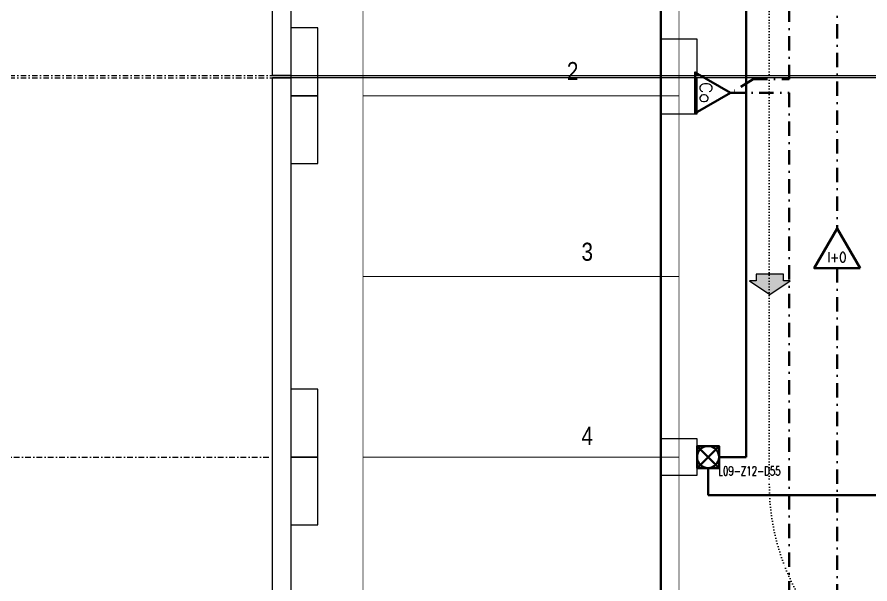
# Model space of a CAD drawing. Header units: metres. Extents: x -19121 to 152404, y -12107 to 29421.
# Drawn here: x 55434 to 57323, y 4559 to 5814 of the extents above; entities that cross this region are included whole.
import ezdxf
from ezdxf.enums import TextEntityAlignment as Align

# ---------------------------------------------------------------- set-up
doc = ezdxf.new("R2010")
doc.units = ezdxf.units.M
doc.header["$LTSCALE"] = 50
doc.header["$MEASUREMENT"] = 0
for name, pattern in [('DASHDOT', [25.4, 12.7, -6.35, 0, -6.35]), ('DASHDOT2', [0.5, 0.25, -0.125, 0, -0.125]), ('DOT2', [0.125, 0, -0.125]), ('HIDDEN', [0.375, 0.25, -0.125])]:
    doc.linetypes.add(name, pattern=pattern)
doc.layers.get('0').update_dxf_attribs({"color": 9, "lineweight": 9})
for name, color, linetype, lineweight in [('01', 9, 'Continuous', 9), ('05', 9, 'Continuous', 9), ('06D', 9, 'Continuous', 9), ('20', 9, 'DOT2', 9), ('21', 9, 'Continuous', 9), ('24', 9, 'DASHDOT2', 9), ('E-DEDEKTÖR NUMARALARI', 20, 'Continuous', 30), ('E-DUVAR TİPİ FLAŞÖR', 7, 'Continuous', 30), ('E-KABLO', 7, 'Continuous', 30), ('E-KARBONMONOKSİT DEDEKTÖRÜ', 7, 'Continuous', 30), ('E-KOMBİNE DEDEKTÖR (ISI+OPTİK DUMAN)', 7, 'Continuous', 30)]:
    doc.layers.add(name, color=color, linetype=linetype, lineweight=lineweight)
doc.styles.add('E-YAZI', font='txttw.shx', dxfattribs={"height": 200})
doc.styles.add('MuuM_TEXT-STANDART', font='ARIALN.TTF')

# ---------------------------------------------------------------- blocks, each defined once
blk = doc.blocks.new('p-dilatasyon yeri')
at = {"layer": '06D'}
for points in [[(0, 5685), (5355, 5685)], [(5355, 5680), (0, 5680)]]:
    blk.add_lwpolyline(points, dxfattribs=at)
blk = doc.blocks.new('p-akslar_yeni')
at = {"layer": '24'}
for points in [[(-2190, -2790), (-2150, -2790), (-2150, -2890), (6415, -2890)], [(-2190, -2995), (-2150, -2995), (-2150, -2895), (6415, -2895)], [(-2190, -3735), (6415, -3735)]]:
    blk.add_lwpolyline(points, dxfattribs=at)
blk = doc.blocks.new('100_DUVAR TİPİ FLAŞÖR 085')
at = {"layer": 'E-DUVAR TİPİ FLAŞÖR', "color": 4}
blk.add_line((-1.224, 2.448), (1.224, 0), dxfattribs=at)
blk.add_lwpolyline([(-1.224, 0), (-1.224, 2.448), (1.224, 2.448), (1.224, 0)], close=True, dxfattribs=at)
blk.add_lwpolyline([(1.224, 2.448), (-1.224, 0)], dxfattribs=at)
blk.add_circle((0, 1.224), 1.224, dxfattribs=at)
blk = doc.blocks.new('100_KOMBİNE DEDEKTÖR (ISI+OPTİK DUMAN) 085')
at = {"layer": 'E-KOMBİNE DEDEKTÖR (ISI+OPTİK DUMAN)', "color": 4}
blk.add_lwpolyline([(2.55, 0), (0, 4.416), (-2.55, 0)], close=True, dxfattribs=at)
at = {"layer": 'E-KOMBİNE DEDEKTÖR (ISI+OPTİK DUMAN)', "color": 3, "style": 'E-YAZI', "width": 0.8}
blk.add_text('I+O', height=1.1016, dxfattribs=at).set_placement((-0.018, 1.224), align=Align.MIDDLE)
blk = doc.blocks.new('100_KARBONMONOKSİT DEDEKTÖRÜ 085')
at = {"layer": 'E-KARBONMONOKSİT DEDEKTÖRÜ', "color": 4}
blk.add_lwpolyline([(2.264, 0), (0, 3.922), (-2.264, 0)], close=True, dxfattribs=at)
at = {"layer": 'E-KARBONMONOKSİT DEDEKTÖRÜ', "color": 3, "style": 'E-YAZI'}
blk.add_text('Co', height=1.36, dxfattribs=at).set_placement((-0.022, 1.201), align=Align.MIDDLE)
blk = doc.blocks.new('p-kolon_80x80')
blk.add_lwpolyline([(-40, -40), (40, -40), (40, 40), (-40, 40)], close=True)
blk = doc.blocks.new('1.bod.mimari.elk')
at = {"layer": '01'}
blk.add_lwpolyline([(40, -1430), (40, -1850), (470, -1850), (470, -1890), (40, -1890), (40, -2160), (470, -2160), (470, -2200), (40, -2200), (40, -2200), (40, -2200), (40, -2945), (0, -2945), (0, -1142.7)], dxfattribs=at)
blk.add_lwpolyline([(40, -8750), (0, -8750), (0, -2950), (40, -2950), (40, -8750), (40, -8750)], close=True, dxfattribs=at)
for p in [(900, -2905), (900, -2990), (900, -3790)]:
    blk.add_blockref('p-kolon_80x80', p, dxfattribs=at)
blk = doc.blocks.new('p-işyeri')
at = {"color": 0, "const_width": 2}
blk.add_lwpolyline([(200, 0), (200, 700), (-200, 700), (-200, 0)], close=True, dxfattribs=at)
blk = doc.blocks.new('0_arrow1')
blk.add_hatch(color=254).paths.add_polyline_path([(0, 0), (-22.5, -15), (-15, -15), (-15, -22.5), (15, -22.5), (15, -15), (22.5, -15)])
at = {"linetype": 'ByBlock', "lineweight": -2}
blk.add_lwpolyline([(15, -22.5), (-15, -22.5), (-15, -15), (-22.5, -15), (0, 0), (22.5, -15), (15, -15)], close=True, dxfattribs=at)
blk.add_point((0, 0))
blk = doc.blocks.new('p-birim')
blk.add_lwpolyline([(0, 0), (1, 0), (1, 1), (0, 1)], close=True)
blk = doc.blocks.new('1.bod.mimari1.elk')
at = {"layer": '06D', "linetype": 'DOT2'}
blk.add_lwpolyline([(1100, -1400), (1100, -3850, 0.4142136), (1600, -4350), (2300, -4350)], format="xyb", dxfattribs=at)
at = {"layer": '20', "ltscale": 2, "const_width": 5}
for points in [[(860, -4630), (860, -4630), (860, -2200), (40, -2192.5)], [(860, -4550), (860, -2240)]]:
    blk.add_lwpolyline(points, dxfattribs=at)
blk.add_blockref('p-dilatasyon yeri', (0, -8630))
at = {"layer": '05', "xscale": 60.00000000000003, "yscale": 150}
for p in [(40, -2990), (40, -3140), (40, -3790), (40, -3940)]:
    blk.add_blockref('p-birim', p, dxfattribs=at)
at = {"layer": '06D', "color": 89, "linetype": 'HIDDEN', "true_color": 0x2e4d23, "rotation": 90}
for p in [(900, -2790), (900, -3190), (900, -3590), (900, -3990)]:
    blk.add_blockref('p-işyeri', p, dxfattribs=at)
at = {"layer": '06D', "xscale": -2, "yscale": 2, "zscale": 2, "rotation": 180}
blk.add_blockref('0_arrow1', (1101.16, -3430), dxfattribs=at)
at = {"layer": '21', "style": 'MuuM_TEXT-STANDART'}
for s, p in [('2', (677.15, -2967.4)), ('3', (709.47, -3367.4)), ('4', (709.47, -3775))]:
    blk.add_text(s, height=40, dxfattribs=at).set_placement(p, align=Align.BOTTOM_RIGHT)

msp = doc.modelspace()

# ---------------------------------------------------------------- linework, layer by layer
at = {"layer": 'E-KABLO', "color": 5, "linetype": 'Continuous', "ltscale": 0.05}
for p, q in [((57048.88, 6720.61), (57048.88, 4839.87)), ((56988.88, 4839.87), (57048.88, 4839.87)), ((56964.4, 4815.39), (56964.4, 4755.39)), ((56964.4, 4755.39), (58340, 4755.39))]:
    msp.add_line(p, q, dxfattribs=at)
at = {"layer": 'E-KABLO', "color": 3, "linetype": 'DASHDOT', "ltscale": 0.05}
for p, q in [((57144.13, 5676.34), (57144.13, 6509.17)), ((57064.13, 5676.34), (57014.13, 5646.34)), ((57064.13, 5676.34), (57144.13, 5676.34)), ((57014.13, 5646.34), (57144.13, 5646.34)), ((57144.13, 5646.34), (57144.13, 4119.17))]:
    msp.add_line(p, q, dxfattribs=at)
at = {"layer": 'E-KABLO', "color": 6, "linetype": 'DASHDOT', "ltscale": 0.05}
for p, q in [((57250.34, 6052.89), (57250.34, 5346.22)), ((57250.34, 5257.89), (57250.34, 4503.72))]:
    msp.add_line(p, q, dxfattribs=at)

# ---------------------------------------------------------------- block references
at = {"layer": '06D'}
for name in ['1.bod.mimari.elk', '1.bod.mimari1.elk']:
    msp.add_blockref(name, (56000, 8630), dxfattribs=at)
at = {"layer": '24'}
msp.add_blockref('p-akslar_yeni', (49585, 8575), dxfattribs=at)
at = {"layer": 'E-DUVAR TİPİ FLAŞÖR', "xscale": 20, "yscale": 20, "zscale": 20}
msp.add_blockref('100_DUVAR TİPİ FLAŞÖR 085', (56964.4, 4815.39), dxfattribs=at)
at = {"layer": 'E-KABLO', "color": 5, "linetype": 'Continuous', "ltscale": 0.05}
msp.add_blockref('p-dilatasyon yeri', (56000, 0), dxfattribs=at)
at = {"layer": 'E-KARBONMONOKSİT DEDEKTÖRÜ', "color": 4, "xscale": 20, "yscale": 20, "zscale": 20, "rotation": 270}
msp.add_blockref('100_KARBONMONOKSİT DEDEKTÖRÜ 085', (56935.69, 5646.34), dxfattribs=at)
at = {"layer": 'E-KOMBİNE DEDEKTÖR (ISI+OPTİK DUMAN)', "xscale": 20, "yscale": 20, "zscale": 20}
msp.add_blockref('100_KOMBİNE DEDEKTÖR (ISI+OPTİK DUMAN) 085', (57250.34, 5257.89), dxfattribs=at)

# ---------------------------------------------------------------- texts
at = {"layer": 'E-DEDEKTÖR NUMARALARI', "style": 'E-YAZI', "width": 0.7}
msp.add_text('L09-Z12-D55', height=20, dxfattribs=at).set_placement((56987.06, 4799.36))

doc.saveas('drawing.dxf')
